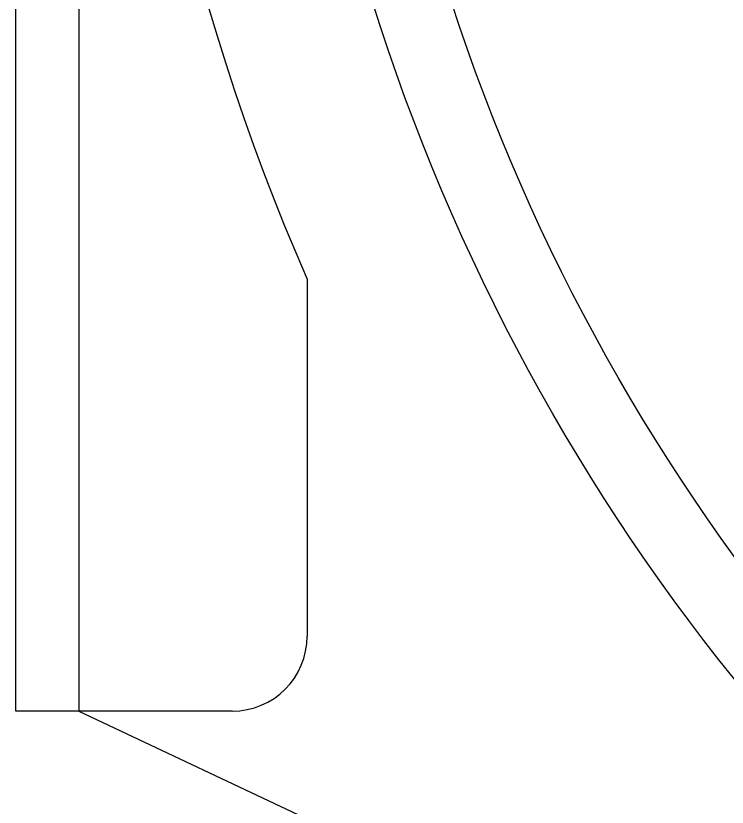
# Model space of a CAD drawing. Extents: x 17.3 to 113.1, y 4.8 to 84.5.
# Drawn here: x 50.092 to 51.276, y 33.547 to 34.865 of the extents above; entities that cross this region are included whole.
import ezdxf

# ---------------------------------------------------------------- set-up
doc = ezdxf.new("R2010")
doc.units = 0
doc.header["$MEASUREMENT"] = 0
doc.layers.add('OBJECT', color=7, linetype='CONTINUOUS')

msp = doc.modelspace()

# ---------------------------------------------------------------- linework, layer by layer
at = {"layer": 'OBJECT'}
for p, q in [((50.0917, 33.7065), (50.0917, 38.1065)), ((50.1966, 38.1065), (50.1966, 33.7065)), ((50.5766, 34.426), (50.5766, 33.8315)), ((50.1966, 33.7065), (50.0917, 33.7065)), ((50.4516, 33.7065), (50.1966, 33.7065)), ((50.1966, 33.7065), (51.216, 33.2256))]:
    msp.add_line(p, q, dxfattribs=at)
for centre, radius in [((53.9566, 35.9065), 3.425), ((53.9597, 35.9065), 3.3032)]:
    msp.add_circle(centre, radius, dxfattribs=at)
for centre, radius, start, end in [((53.9566, 35.9065), 3.69, 156.3466, 203.6534), ((50.4516, 33.8315), 0.125, 270, 0)]:
    msp.add_arc(centre, radius, start, end, dxfattribs=at)

doc.saveas('drawing.dxf')
